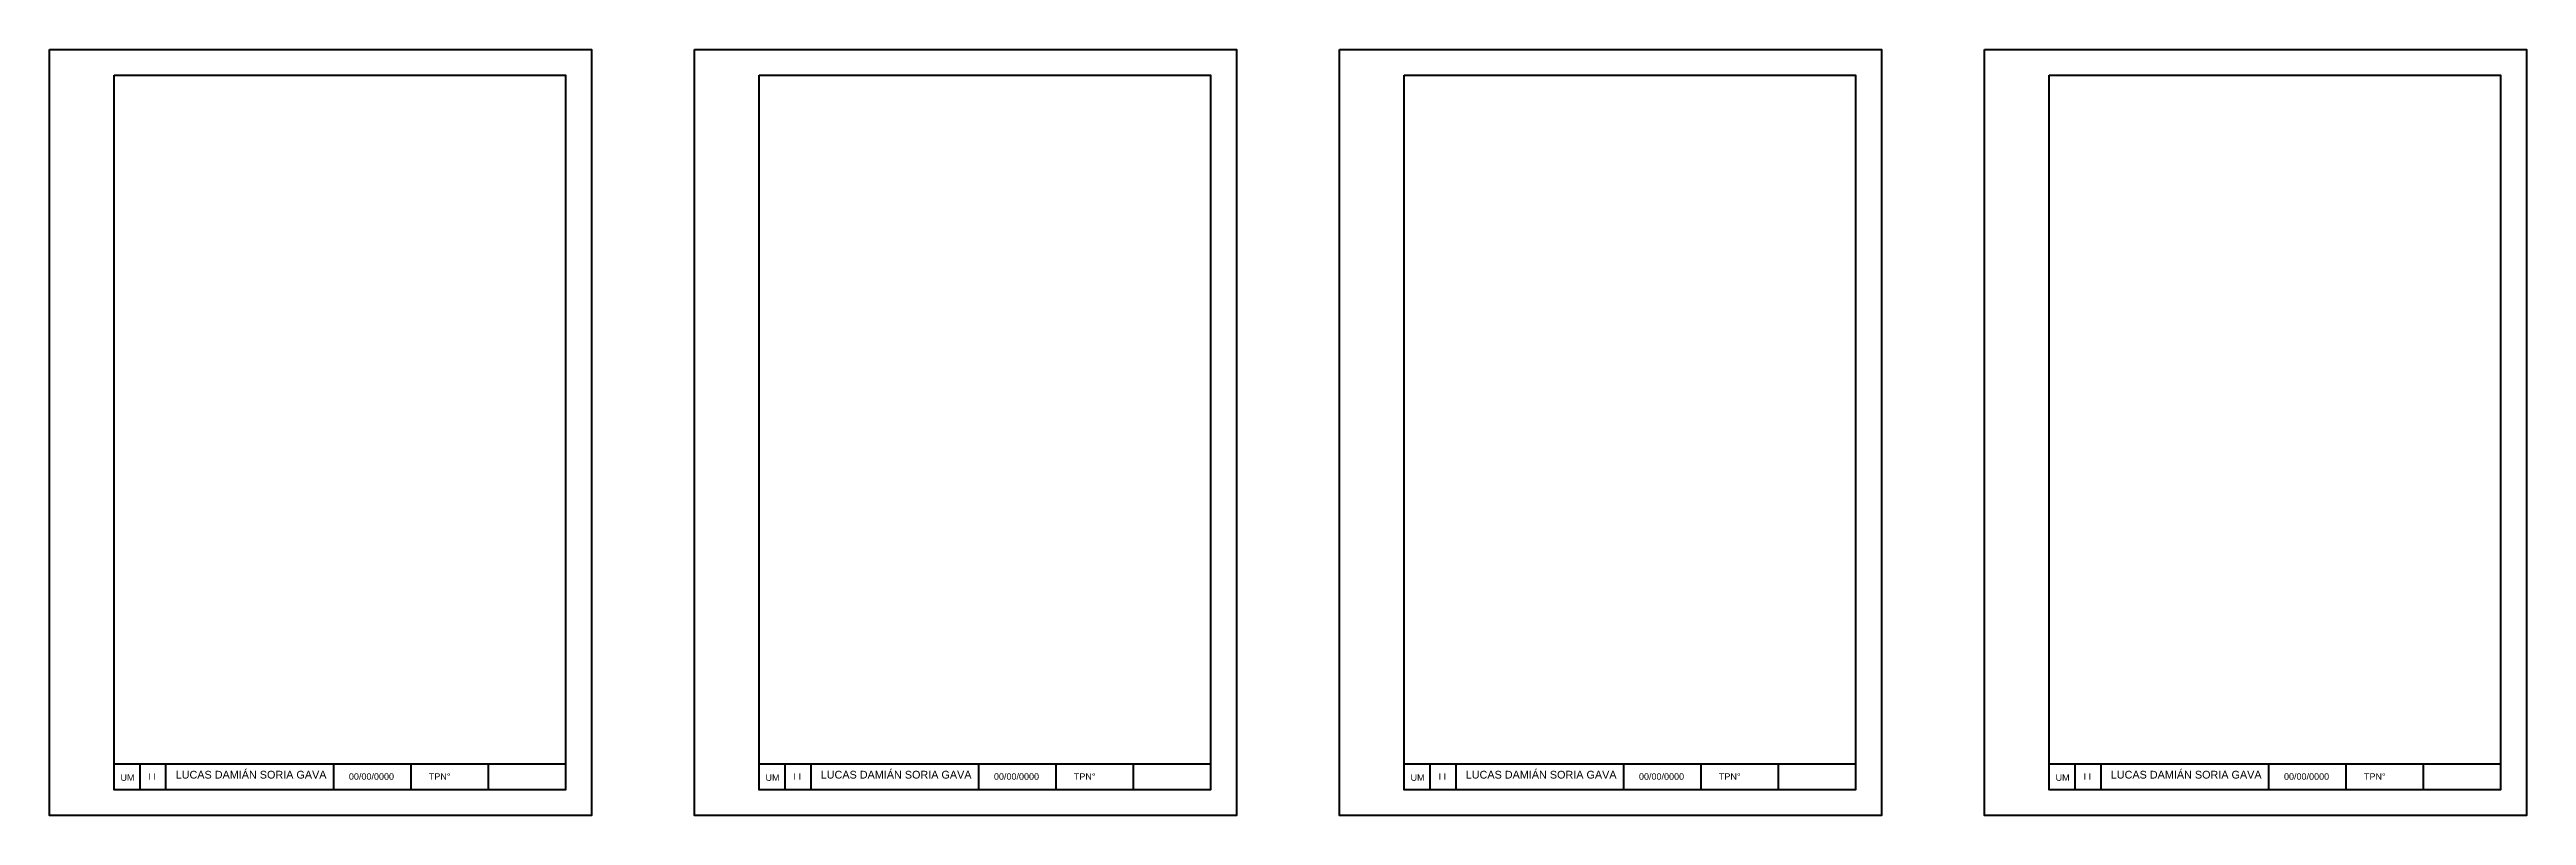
# Model space of a CAD drawing. Header units: millimetres. Extents: x 387 to 3597, y 224 to 521.
# Drawn here: x 2637 to 3597, y 224 to 521 of the extents above; entities that cross this region are included whole.
import ezdxf

# ---------------------------------------------------------------- set-up
doc = ezdxf.new("R2010")
doc.units = ezdxf.units.MM
doc.layers.add('Hoja', color=2, linetype='Continuous', lineweight=50)
doc.styles.get("Standard").update_dxf_attribs({"font": 'arial.ttf'})

msp = doc.modelspace()

# ---------------------------------------------------------------- linework, layer by layer
at = {"layer": 'Hoja'}
for p, q in [((2661.95, 243.759), (2836.95, 243.759)), ((2671.95, 243.759), (2671.95, 233.759)), ((2776.95, 243.759), (2776.95, 233.759)), ((2806.95, 243.759), (2806.95, 233.759)), ((2911.95, 243.759), (3086.95, 243.759)), ((2921.95, 243.759), (2921.95, 233.759)), ((3026.95, 243.759), (3026.95, 233.759)), ((3056.95, 243.759), (3056.95, 233.759)), ((3161.95, 243.759), (3336.95, 243.759)), ((3171.95, 243.759), (3171.95, 233.759)), ((3276.95, 243.759), (3276.95, 233.759)), ((3306.95, 243.759), (3306.95, 233.759)), ((3411.95, 243.759), (3586.95, 243.759)), ((3421.95, 243.759), (3421.95, 233.759)), ((3526.95, 243.759), (3526.95, 233.759)), ((3556.95, 243.759), (3556.95, 233.759))]:
    msp.add_line(p, q, dxfattribs=at)
at = {"layer": 'Hoja', "ltscale": 0.4}
for p, q in [((2681.95, 243.759), (2681.95, 233.759)), ((2746.95, 243.759), (2746.95, 233.759)), ((2931.95, 243.759), (2931.95, 233.759)), ((2996.95, 243.759), (2996.95, 233.759)), ((3181.95, 243.759), (3181.95, 233.759)), ((3246.95, 243.759), (3246.95, 233.759)), ((3431.95, 243.759), (3431.95, 233.759)), ((3496.95, 243.759), (3496.95, 233.759))]:
    msp.add_line(p, q, dxfattribs=at)
at = {"layer": 'Hoja'}
for points in [[(2636.95, 520.759), (2846.95, 520.759), (2846.95, 223.759), (2636.95, 223.759)], [(2886.95, 520.759), (3096.95, 520.759), (3096.95, 223.759), (2886.95, 223.759)], [(3136.95, 520.759), (3346.95, 520.759), (3346.95, 223.759), (3136.95, 223.759)], [(3386.95, 520.759), (3596.95, 520.759), (3596.95, 223.759), (3386.95, 223.759)], [(2661.95, 510.759), (2836.95, 510.759), (2836.95, 233.759), (2661.95, 233.759)], [(2911.95, 510.759), (3086.95, 510.759), (3086.95, 233.759), (2911.95, 233.759)], [(3161.95, 510.759), (3336.95, 510.759), (3336.95, 233.759), (3161.95, 233.759)], [(3411.95, 510.759), (3586.95, 510.759), (3586.95, 233.759), (3411.95, 233.759)]]:
    msp.add_lwpolyline(points, close=True, dxfattribs=at)

# ---------------------------------------------------------------- texts
at = {"layer": 'Hoja', "ltscale": 0.4, "char_height": 2.5, "attachment_point": 1}
for s, width, insert in [('I I', 10, (2675.289, 240.102)), ('00/00/0000', 30, (2752.977, 240.118)), ('TPN° ', 30, (2783.958, 240.118)), ('I I', 10, (2925.289, 240.102)), ('00/00/0000', 30, (3002.977, 240.118)), ('TPN° ', 30, (3033.958, 240.118)), ('I I', 10, (3175.289, 240.102)), ('00/00/0000', 30, (3252.977, 240.118)), ('TPN° ', 30, (3283.958, 240.118)), ('I I', 10, (3425.289, 240.102)), ('00/00/0000', 30, (3502.977, 240.118)), ('TPN° ', 30, (3533.958, 240.118)), ('UM', 10, (2664.45, 239.694)), ('UM', 10, (2914.45, 239.694)), ('UM', 10, (3164.45, 239.694)), ('UM', 10, (3414.45, 239.694))]:
    msp.add_mtext_dynamic_manual_height_columns(s, width=width, gutter_width=12.5, heights=[0], dxfattribs=dict(at, insert=insert))
at = {"layer": 'Hoja', "char_height": 3, "attachment_point": 1}
for insert in [(2685.839, 241.078), (2935.839, 241.078), (3185.839, 241.078), (3435.839, 241.078)]:
    msp.add_mtext_dynamic_manual_height_columns('LUCAS DAMIÁN SORIA GAVA', width=105, gutter_width=12.5, heights=[0], dxfattribs=dict(at, insert=insert))

doc.saveas('drawing.dxf')
